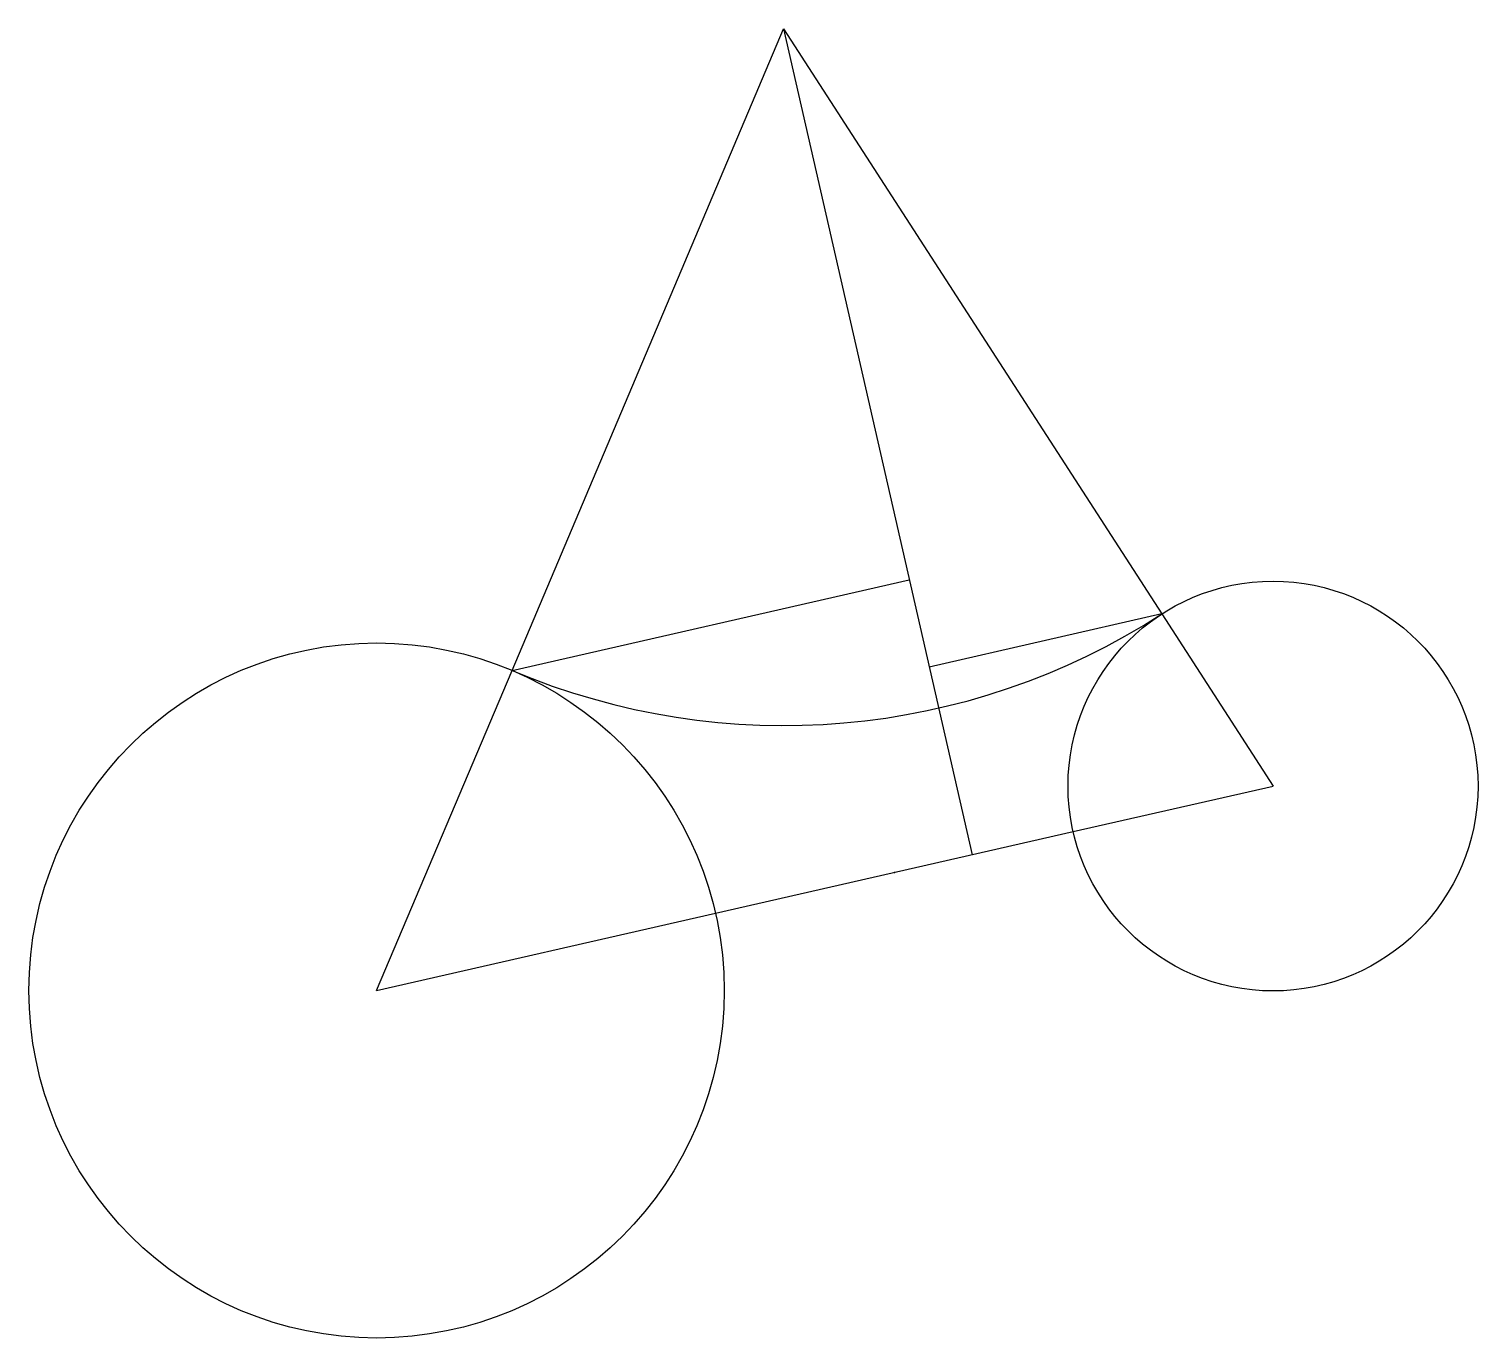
# Model space of a CAD drawing. Header units: inches. Extents: x 10.5 to 31.3, y 2.3 to 21.1.
import ezdxf

# ---------------------------------------------------------------- set-up
doc = ezdxf.new("R2010")
doc.units = ezdxf.units.IN
doc.header["$MEASUREMENT"] = 0

msp = doc.modelspace()

# ---------------------------------------------------------------- linework, layer by layer
at = {"color": 6}
for p, q in [((17.414, 11.934), (21.311, 21.143)), ((21.311, 21.143), (26.739, 12.745))]:
    msp.add_line(p, q, dxfattribs=at)
at = {"color": 4}
msp.add_line((21.311, 21.143), (24.015, 9.288), dxfattribs=at)
at = {"color": 1}
for p, q in [((17.414, 11.934), (23.115, 13.234)), ((26.739, 12.745), (23.4, 11.983))]:
    msp.add_line(p, q, dxfattribs=at)
at = {"color": 33}
for p, q in [((26.739, 12.745), (28.335, 10.274)), ((15.469, 7.339), (17.414, 11.934)), ((20.334, 8.449), (25.467, 9.62))]:
    msp.add_line(p, q, dxfattribs=at)
at = {"color": 2}
for p, q in [((25.467, 9.62), (28.335, 10.274)), ((15.469, 7.339), (20.334, 8.449))]:
    msp.add_line(p, q, dxfattribs=at)
for centre, radius in [((28.335, 10.274), 2.942), ((15.469, 7.339), 4.989)]:
    msp.add_circle(centre, radius)
msp.add_arc((21.311, 21.143), 10, 247.0638, 302.8737)
at = {"color": 33}
msp.add_point((22.901, 9.034), dxfattribs=at)

doc.saveas('drawing.dxf')
